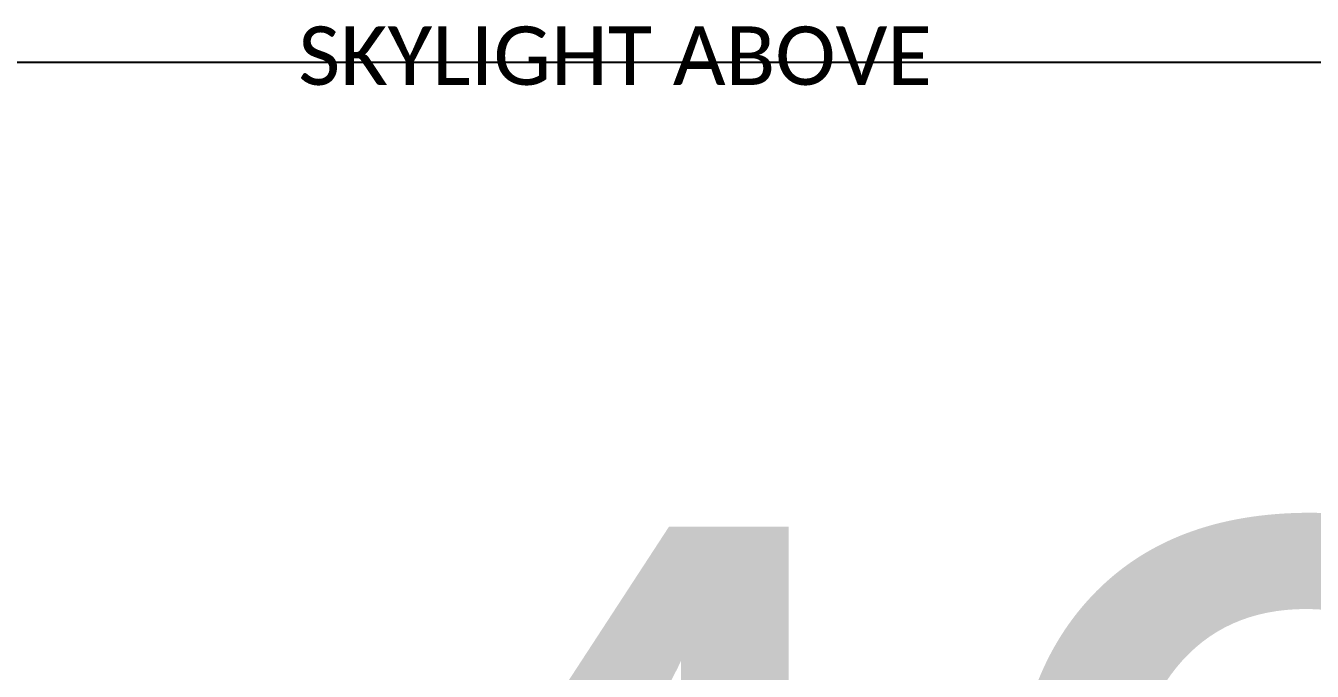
# Model space of a CAD drawing. Header units: millimetres. Extents: x -176651 to 424033, y -469666 to 486614.
# Drawn here: x 167984 to 169743, y 90780 to 91662 of the extents above; entities that cross this region are included whole.
import ezdxf

# ---------------------------------------------------------------- set-up
doc = ezdxf.new("R2010")
doc.units = ezdxf.units.MM
doc.linetypes.add('1625_East Villa$0$DASHED', pattern=[0.75, 0.5, -0.25])
for name, color, linetype in [('1625_East Villa$0$ad-Elevation 10', 8, 'Continuous'), ('1625_East Villa$0$ad-Furniture', 8, 'Continuous'), ('1625_East Villa$0$ad-Text main', 8, 'Continuous'), ('Site Levels$0$ad-Lvl-Plinth', 30, 'Continuous')]:
    doc.layers.add(name, color=color, linetype=linetype)
doc.styles.add('1625_East Villa$0$Standard', font='calibril.ttf')
doc.styles.add('Site Levels$0$Sections_The woods Site plan_Entrances$0$Standard', font='arial.ttf')

# ---------------------------------------------------------------- blocks, each defined once
blk = doc.blocks.new('1625_East Villa$0$zw$DAD3')
at = {"transparency": 33554610}
h = blk.add_hatch(dxfattribs=at)
h.set_pattern_fill('DOTS', color=35, scale=20, angle=360)
h.set_pattern_definition([(360, (-800139.518, 271344.397), (15.875, 31.75), [0, -31.75])])
h.paths.add_polyline_path([(450, -2530), (2915, -2530), (2915, -450), (450, -450)])
at = {"layer": '1625_East Villa$0$ad-Elevation 10', "linetype": '1625_East Villa$0$DASHED'}
blk.add_lwpolyline([(0, -2980), (3365, -2980), (3365, 0), (0, 0)], close=True, dxfattribs=at)
for points in [[(1071.7, 0), (1071.7, -2980)], [(1171.7, 0), (1171.7, -2980)], [(2193.3, 0), (2193.3, -2980)], [(2293.3, 0), (2293.3, -2980)]]:
    blk.add_lwpolyline(points, dxfattribs=at)
at = {"layer": '1625_East Villa$0$ad-Elevation 10'}
blk.add_lwpolyline([(450, -2530), (2915, -2530), (2915, -450), (450, -450)], close=True, dxfattribs=at)
at = {"layer": '1625_East Villa$0$ad-Text main', "insert": (1682.5, 80.9), "char_height": 80, "width": 1164.819, "attachment_point": 5, "style": '1625_East Villa$0$Standard'}
blk.add_mtext('SKYLIGHT ABOVE', dxfattribs=at)
blk = doc.blocks.new('1625_East Villa$0$zw$D46D')
at = {"layer": '1625_East Villa$0$ad-Furniture'}
blk.add_blockref('1625_East Villa$0$zw$DAD3', (3610, 8185), dxfattribs=at)
blk = doc.blocks.new('1625_East Villa')
at = {"layer": '1625_East Villa$0$ad-Furniture'}
blk.add_blockref('1625_East Villa$0$zw$D46D', (0, 0), dxfattribs=at)
blk = doc.blocks.new("All Plot's Villa Plans")
at = {"ltscale": 5}
blk.add_blockref('1625_East Villa', (163497.6, 83354.9), dxfattribs=at)
blk = doc.blocks.new('Site Levels$0$zw$63CD')
at = {"layer": 'Site Levels$0$ad-Lvl-Plinth', "insert": (176960.2, -9085.2), "char_height": 1269.985, "width": 5416.267, "attachment_point": 5, "style": 'Site Levels$0$Sections_The woods Site plan_Entrances$0$Standard', "bg_fill": 19, "box_fill_scale": 1.5, "bg_fill_color": 257, "bg_fill_transparency": 0}
blk.add_mtext('\\pxt4;498.32', dxfattribs=at)
blk = doc.blocks.new('Site Levels')
at = {"layer": 'Site Levels$0$ad-Lvl-Plinth', "ltscale": 5}
blk.add_blockref('Site Levels$0$zw$63CD', (-5982.9, 99418.6), dxfattribs=at)

msp = doc.modelspace()

# ---------------------------------------------------------------- block references
at = {"ltscale": 5}
msp.add_blockref("All Plot's Villa Plans", (0, 0), dxfattribs=at)

# ---------------------------------------------------------------- next in the draw order: block references
msp.add_blockref('Site Levels', (0, 0), dxfattribs=at)

doc.saveas('drawing.dxf')
